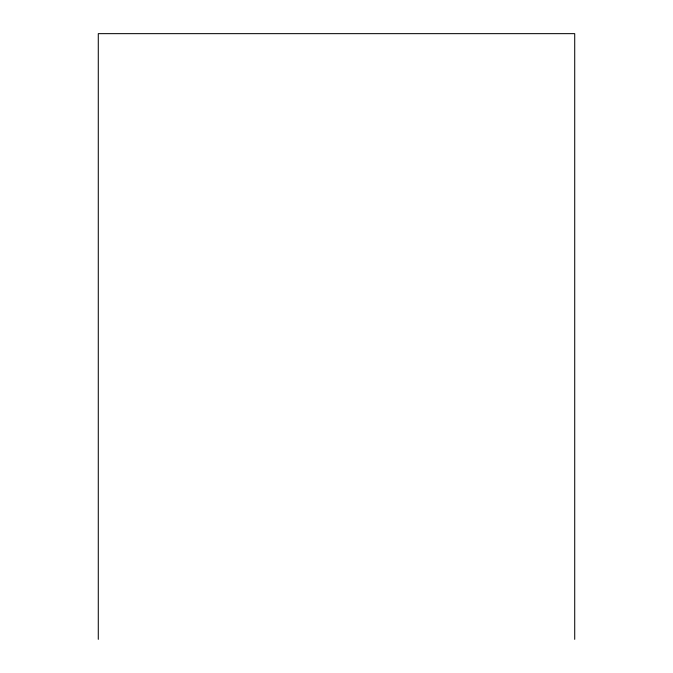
<?xml version="1.0" encoding="UTF-8"?>
<svg xmlns="http://www.w3.org/2000/svg" width="673" height="673" viewBox="0 0 673 673"><rect width="100%" height="100%" fill="white"/><g stroke="black" fill="none" stroke-linecap="round" stroke-linejoin="round"><path stroke-width="1.01" d="M574.717 639.35L574.717 33.65L98.283 33.65L98.283 639.35"/></g></svg>
